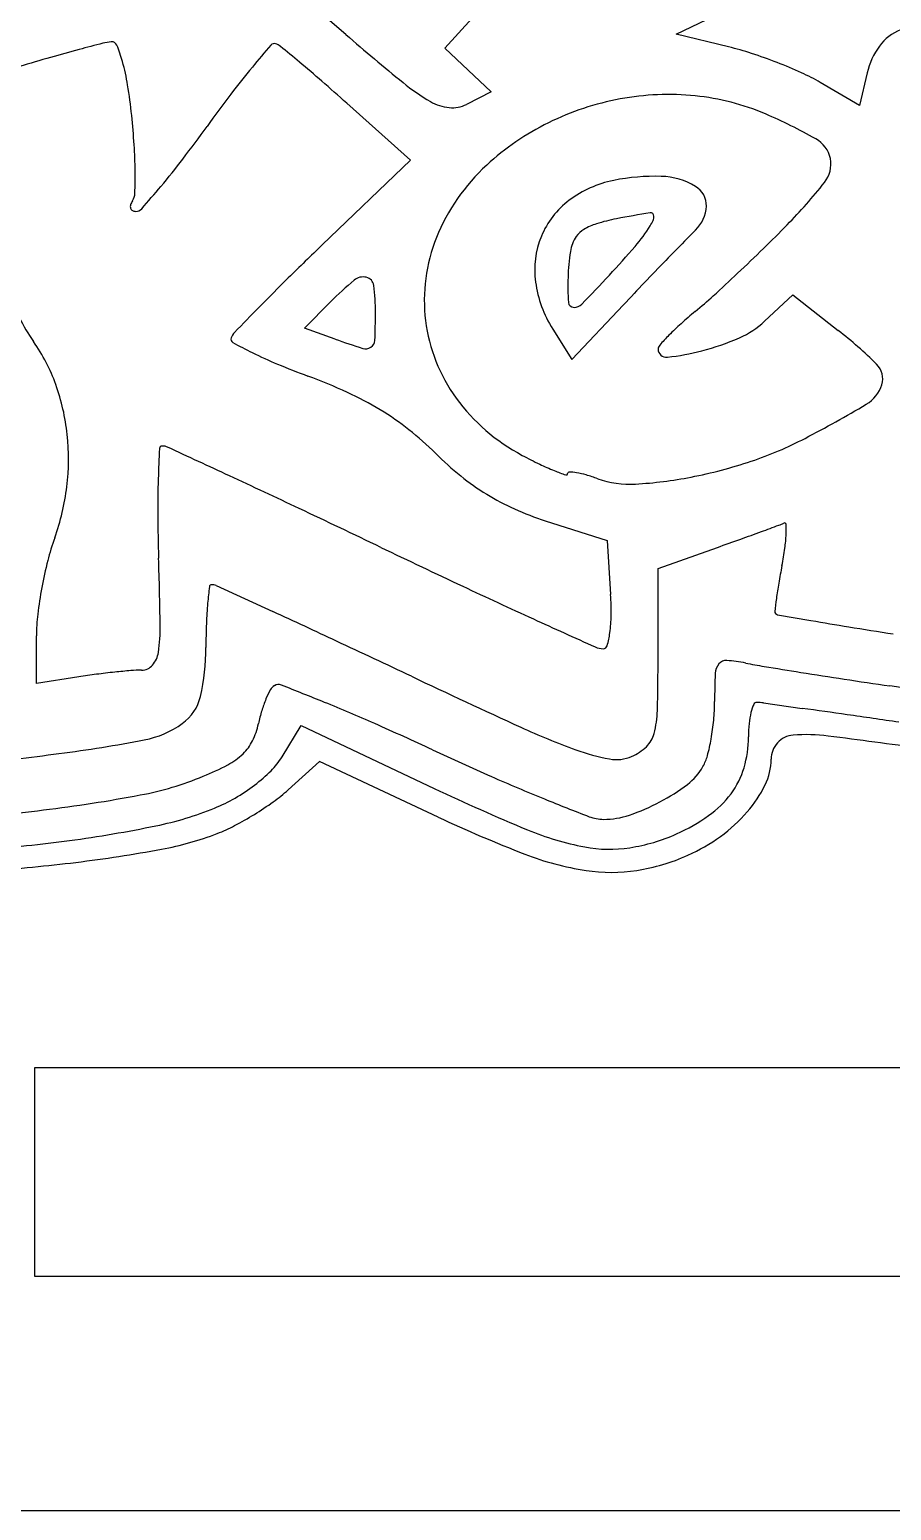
# Model space of a CAD drawing. Extents: x 0 to 8.27, y 0 to 1.29.
# Drawn here: x 3.856 to 4.331, y 0 to 0.816 of the extents above; entities that cross this region are included whole.
import ezdxf

# ---------------------------------------------------------------- set-up
doc = ezdxf.new("R2010")
doc.units = 0
doc.layers.get('0').update_dxf_attribs({"linetype": 'CONTINUOUS'})

msp = doc.modelspace()

# ---------------------------------------------------------------- linework, layer by layer
at = {"color": 7}
for points in [[(4.141779, 0.868381), (4.085178, 0.806097), (4.097991, 0.794009), (4.110803, 0.78192), (4.097202, 0.775053)], [(4.030655, 0.813535), (3.97771, 0.858887), (3.959371, 0.846094)], [(4.241653, 0.806733), (4.212758, 0.813688), (4.259169, 0.836182)], [(4.318015, 0.792379), (4.313858, 0.774524), (4.292203, 0.787151)], [(4.031112, 0.775736), (4.066249, 0.744275), (4.017661, 0.697625)], [(4.261497, 0.655502), (4.276996, 0.670124), (4.302081, 0.65047)], [(4.024657, 0.645694), (4.007765, 0.651753), (4.022222, 0.666272)], [(4.14468, 0.651185), (4.155148, 0.634465), (4.183627, 0.664553)], [(4.140552, 0.545558), (4.174716, 0.534675), (4.1766, 0.504843)], [(4.202758, 0.470567), (4.202758, 0.519286), (4.235474, 0.530852)], [(3.959082, 0.509768), (3.990325, 0.495458)], [(4.268641, 0.493761), (4.287037, 0.490574)], [(3.88339, 0.459479), (3.860022, 0.455835), (3.860022, 0.482014)], [(4.260788, 0.445104), (4.282206, 0.442122)], [(3.995439, 0.415358), (4.005987, 0.432699), (4.079351, 0.398001)], [(4.081492, 0.3822), (4.016161, 0.412855), (3.998849, 0.39721)], [(0, 0), (8.267717, 0)]]:
    msp.add_lwpolyline(points, dxfattribs=at)
msp.add_lwpolyline([(3.859076, 0.129183), (4.541162, 0.129183), (4.541162, 0.244012), (3.859076, 0.244012)], close=True, dxfattribs=at)
for points in [[(3.896692, 0.808743), (3.892299, 0.807612), (3.887912, 0.806458), (3.883533, 0.805281)], [(3.901279, 0.809527), (3.899729, 0.809393), (3.898194, 0.809131), (3.896692, 0.808746)], [(3.904415, 0.807697), (3.90392, 0.808899), (3.902641, 0.809646), (3.901279, 0.809527)], [(3.991872, 0.808458), (3.99096, 0.80874), (3.989959, 0.808462), (3.989353, 0.80776)], [(3.994541, 0.807035), (3.993761, 0.807673), (3.992853, 0.808157), (3.991872, 0.808458)], [(4.030655, 0.813535), (4.041072, 0.804613), (4.051579, 0.795786), (4.062176, 0.787055)], [(4.336415, 0.816172), (4.331733, 0.814284), (4.327717, 0.81118), (4.324834, 0.807221)], [(3.867892, 0.800948), (3.862142, 0.799307), (3.856403, 0.797634), (3.850674, 0.795929)], [(3.883533, 0.805281), (3.878307, 0.803877), (3.873093, 0.802432), (3.867892, 0.800948)], [(3.907525, 0.798657), (3.906671, 0.801724), (3.905633, 0.804742), (3.904415, 0.807697)], [(3.989353, 0.807757), (3.98589, 0.803732), (3.982466, 0.799677), (3.97908, 0.795594)], [(4.005091, 0.798325), (4.00159, 0.801245), (3.998073, 0.804148), (3.994541, 0.807035)], [(4.254296, 0.803153), (4.250137, 0.804512), (4.245919, 0.805707), (4.241653, 0.806733)], [(4.268422, 0.798112), (4.263764, 0.799917), (4.259054, 0.801598), (4.254296, 0.803153)], [(4.324834, 0.807221), (4.321568, 0.802735), (4.319252, 0.797695), (4.318015, 0.792379)], [(3.910347, 0.785745), (3.909651, 0.790093), (3.908709, 0.794403), (3.907525, 0.798657)], [(3.97908, 0.795594), (3.975042, 0.790725), (3.971113, 0.785777), (3.967294, 0.780753)], [(4.01735, 0.787883), (4.013303, 0.791404), (4.009217, 0.794885), (4.005091, 0.798325)], [(4.281839, 0.792492), (4.277423, 0.794484), (4.272949, 0.796358), (4.268422, 0.798112)], [(4.292203, 0.787151), (4.288852, 0.789105), (4.285393, 0.790888), (4.281839, 0.792492)], [(3.912561, 0.768994), (3.911976, 0.774594), (3.911238, 0.78018), (3.910347, 0.785745)], [(4.031112, 0.775736), (4.026555, 0.779816), (4.021968, 0.783865), (4.01735, 0.787883)], [(4.062176, 0.787055), (4.066887, 0.783173), (4.071936, 0.779671), (4.07727, 0.776587)], [(3.967294, 0.780753), (3.96281, 0.774854), (3.958406, 0.7689), (3.954085, 0.762894)], [(4.07727, 0.776587), (4.080404, 0.774775), (4.083927, 0.773644), (4.087583, 0.773279)], [(4.181946, 0.778069), (4.168134, 0.775537), (4.154787, 0.771117), (4.142327, 0.764948)], [(4.22319, 0.779753), (4.20943, 0.781125), (4.19553, 0.780558), (4.181946, 0.778069)], [(4.261958, 0.769783), (4.249687, 0.77505), (4.236597, 0.778416), (4.22319, 0.779753)], [(3.913926, 0.752805), (3.913578, 0.758209), (3.913123, 0.763606), (3.912561, 0.768994)], [(4.087583, 0.773279), (4.090906, 0.772947), (4.094257, 0.773565), (4.097202, 0.775053)], [(4.289643, 0.756121), (4.280688, 0.761151), (4.271445, 0.765712), (4.261958, 0.769783)], [(3.940769, 0.744947), (3.945299, 0.750868), (3.949739, 0.756851), (3.954085, 0.762894)], [(4.142327, 0.764948), (4.129851, 0.75877), (4.118392, 0.750914), (4.10831, 0.741626)], [(3.914462, 0.738205), (3.914416, 0.743075), (3.914238, 0.747944), (3.913925, 0.752805)], [(4.297734, 0.745156), (4.296838, 0.74974), (4.293889, 0.753736), (4.289643, 0.756121)], [(3.928642, 0.729822), (3.932803, 0.734778), (3.936846, 0.739821), (3.940769, 0.744947)], [(4.294458, 0.73196), (4.297453, 0.735735), (4.298641, 0.740519), (4.297734, 0.745156)], [(3.914327, 0.726133), (3.914454, 0.730156), (3.914499, 0.734181), (3.914462, 0.738205)], [(4.10831, 0.741626), (4.096103, 0.730379), (4.086647, 0.716753), (4.080603, 0.701699)], [(4.204531, 0.735372), (4.195718, 0.735619), (4.186906, 0.734873), (4.178281, 0.73315)], [(4.223356, 0.729864), (4.217728, 0.73328), (4.21122, 0.735184), (4.204531, 0.735372)], [(3.918075, 0.71753), (3.921647, 0.721589), (3.92517, 0.725686), (3.928642, 0.729822)], [(4.178281, 0.73315), (4.169314, 0.731359), (4.160919, 0.727603), (4.153773, 0.722187)], [(4.229385, 0.718915), (4.229575, 0.723316), (4.227281, 0.727482), (4.223356, 0.729864)], [(4.273911, 0.708669), (4.281179, 0.716095), (4.288037, 0.723869), (4.294458, 0.73196)], [(3.911934, 0.719703), (3.911742, 0.719081), (3.911739, 0.718421), (3.911927, 0.717798)], [(3.912998, 0.721959), (3.912537, 0.721256), (3.91218, 0.720497), (3.911934, 0.719703)], [(3.912998, 0.721959), (3.913822, 0.723216), (3.91428, 0.724656), (3.914327, 0.726133)], [(4.153773, 0.722187), (4.146888, 0.716969), (4.141585, 0.710129), (4.138399, 0.702358)], [(4.223428, 0.705748), (4.227052, 0.709303), (4.229171, 0.713987), (4.229385, 0.718915)], [(3.911927, 0.717798), (3.912084, 0.717273), (3.912448, 0.716824), (3.912944, 0.716544)], [(3.912944, 0.716544), (3.913497, 0.716234), (3.914128, 0.716072), (3.91477, 0.716075)], [(3.91477, 0.716068), (3.916047, 0.716067), (3.917259, 0.716603), (3.918075, 0.71753)], [(4.179832, 0.712005), (4.176104, 0.711294), (4.172428, 0.71036), (4.168826, 0.709208)], [(4.198394, 0.715265), (4.19219, 0.714268), (4.186002, 0.713182), (4.179832, 0.712005)], [(4.199826, 0.714858), (4.199442, 0.715198), (4.198912, 0.715348), (4.198394, 0.715264)], [(4.198394, 0.708114), (4.198997, 0.709076), (4.199521, 0.710079), (4.199962, 0.711115)], [(4.20045, 0.713495), (4.20045, 0.714011), (4.200224, 0.714504), (4.199826, 0.714858)], [(4.199962, 0.711115), (4.200284, 0.711872), (4.200449, 0.712679), (4.200449, 0.713495)], [(4.138399, 0.702358), (4.135108, 0.69433), (4.134007, 0.685651), (4.135197, 0.677117)], [(4.157675, 0.702245), (4.155972, 0.699732), (4.15486, 0.696905), (4.154413, 0.693953)], [(4.161914, 0.706161), (4.160203, 0.705177), (4.158754, 0.703837), (4.157675, 0.702245)], [(4.168826, 0.709208), (4.16641, 0.708436), (4.164092, 0.707414), (4.161914, 0.706161)], [(4.190083, 0.696796), (4.193137, 0.700376), (4.195915, 0.704158), (4.198394, 0.708114)], [(4.223428, 0.705748), (4.221356, 0.703715), (4.219307, 0.701661), (4.217283, 0.699586)], [(4.260862, 0.69563), (4.265263, 0.69993), (4.269613, 0.704277), (4.273911, 0.708669)], [(4.017661, 0.697625), (4.011374, 0.691589), (4.005126, 0.685517), (3.998917, 0.679409)], [(4.080603, 0.701699), (4.074737, 0.687087), (4.072667, 0.671361), (4.074566, 0.655839)], [(4.154413, 0.693953), (4.153698, 0.689236), (4.153263, 0.684485), (4.153111, 0.679723)], [(4.175895, 0.680901), (4.180748, 0.6861), (4.185478, 0.691399), (4.190083, 0.696796)], [(4.217283, 0.699586), (4.213868, 0.696087), (4.210462, 0.69258), (4.207066, 0.689065)], [(4.246589, 0.681934), (4.25139, 0.686459), (4.256148, 0.691024), (4.260862, 0.69563)], [(4.207066, 0.689065), (4.203153, 0.685016), (4.199251, 0.680956), (4.19536, 0.676887)], [(3.998917, 0.679409), (3.993506, 0.674087), (3.988147, 0.668719), (3.982839, 0.663305)], [(4.035181, 0.678186), (4.030678, 0.674397), (4.026353, 0.670421), (4.022222, 0.666272)], [(4.041908, 0.679721), (4.039535, 0.680302), (4.037011, 0.679726), (4.035181, 0.678186)], [(4.046018, 0.67528), (4.045747, 0.677417), (4.044116, 0.67918), (4.041908, 0.679721)], [(4.153111, 0.679723), (4.152964, 0.675122), (4.153031, 0.670518), (4.153312, 0.665923)], [(4.160693, 0.664927), (4.165814, 0.670206), (4.170882, 0.675531), (4.175895, 0.680901)], [(4.233199, 0.669547), (4.237702, 0.673637), (4.242166, 0.677767), (4.246589, 0.681934)], [(4.046969, 0.660213), (4.046969, 0.665249), (4.046651, 0.67028), (4.046018, 0.67528)], [(4.135197, 0.677117), (4.136475, 0.667958), (4.1397, 0.659138), (4.14468, 0.651185)], [(4.19536, 0.676887), (4.191438, 0.672785), (4.187527, 0.668674), (4.183627, 0.664553)], [(4.223254, 0.660933), (4.226641, 0.663729), (4.229957, 0.666601), (4.233199, 0.669547)], [(3.982839, 0.663305), (3.978305, 0.658679), (3.973789, 0.654036), (3.969291, 0.649378)], [(4.153312, 0.665923), (4.153407, 0.664367), (4.154772, 0.663152), (4.156424, 0.663152)], [(4.156424, 0.663152), (4.158048, 0.663152), (4.159597, 0.663796), (4.160693, 0.664927)], [(3.850547, 0.657601), (3.852846, 0.653014), (3.85549, 0.648588), (3.858458, 0.644356)], [(4.046627, 0.64494), (4.046855, 0.650029), (4.046969, 0.655121), (4.046969, 0.660213)], [(4.074566, 0.655839), (4.076444, 0.64049), (4.082255, 0.625803), (4.091497, 0.613047)], [(4.215402, 0.654165), (4.213126, 0.652117), (4.210917, 0.650003), (4.208779, 0.647826)], [(4.223254, 0.660933), (4.220585, 0.658731), (4.217967, 0.656474), (4.215402, 0.654165)], [(4.247664, 0.646407), (4.252809, 0.648644), (4.257492, 0.651723), (4.261497, 0.655502)], [(3.967347, 0.646296), (3.967002, 0.64536), (3.967408, 0.644324), (3.968315, 0.643825)], [(3.969291, 0.649378), (3.968429, 0.648485), (3.967768, 0.647436), (3.967347, 0.646296)], [(4.024657, 0.645694), (4.029702, 0.643884), (4.034786, 0.642175), (4.039908, 0.640568)], [(4.044422, 0.641174), (4.045743, 0.642033), (4.04656, 0.643428), (4.046627, 0.64494)], [(4.208779, 0.647826), (4.207026, 0.646041), (4.205316, 0.64422), (4.20365, 0.642362)], [(4.226842, 0.639199), (4.233976, 0.641073), (4.240939, 0.643484), (4.247664, 0.646407)], [(4.323256, 0.631769), (4.316596, 0.638392), (4.309525, 0.644637), (4.302081, 0.65047)], [(3.870761, 0.620556), (3.867779, 0.628962), (3.863643, 0.636964), (3.858458, 0.644356)], [(3.968314, 0.643825), (3.971856, 0.641875), (3.975444, 0.639999), (3.979074, 0.6382)], [(3.979074, 0.6382), (3.983612, 0.63595), (3.98823, 0.633847), (3.99292, 0.631895)], [(4.039908, 0.640568), (4.04143, 0.640089), (4.043101, 0.640313), (4.044423, 0.641172)], [(4.20365, 0.642362), (4.203074, 0.641721), (4.202758, 0.640907), (4.202758, 0.640067)], [(4.202758, 0.640067), (4.202759, 0.63883), (4.203317, 0.637652), (4.204293, 0.636828)], [(4.204293, 0.636828), (4.205269, 0.636003), (4.206571, 0.635609), (4.207874, 0.635745)], [(4.207874, 0.635745), (4.214285, 0.636411), (4.220629, 0.637567), (4.226842, 0.639199)], [(3.99292, 0.631895), (3.998462, 0.629588), (4.004054, 0.627391), (4.009693, 0.625304)], [(4.326145, 0.620551), (4.327362, 0.624509), (4.326263, 0.628779), (4.323256, 0.631769)], [(3.877012, 0.593173), (3.876008, 0.602491), (3.873911, 0.611674), (3.870761, 0.620556)], [(4.031461, 0.616293), (4.024334, 0.619566), (4.017072, 0.622572), (4.009693, 0.625304)], [(4.317526, 0.609762), (4.321702, 0.612241), (4.324769, 0.61608), (4.326145, 0.620551)], [(4.049626, 0.606669), (4.043776, 0.610209), (4.03771, 0.613422), (4.031461, 0.616293)], [(4.091497, 0.613047), (4.100904, 0.600064), (4.113356, 0.589301), (4.127887, 0.581596)], [(4.065437, 0.595715), (4.060416, 0.599677), (4.055136, 0.603335), (4.049626, 0.606669)], [(4.283769, 0.590956), (4.295206, 0.596924), (4.306463, 0.603195), (4.317526, 0.609762)], [(3.876823, 0.56431), (3.877983, 0.573897), (3.878046, 0.583573), (3.877012, 0.593173)], [(4.080076, 0.582715), (4.07547, 0.587315), (4.070582, 0.591656), (4.065437, 0.595715)], [(4.254135, 0.578364), (4.264361, 0.58179), (4.274273, 0.586001), (4.283769, 0.590956)], [(3.927859, 0.585337), (3.927595, 0.579761), (3.927372, 0.574183), (3.927191, 0.568603)], [(3.929411, 0.586732), (3.928581, 0.586735), (3.927897, 0.58612), (3.927859, 0.585337)], [(3.932378, 0.586079), (3.931454, 0.586507), (3.93044, 0.586731), (3.929411, 0.586735)], [(3.966444, 0.570315), (3.955093, 0.575578), (3.943737, 0.580832), (3.932378, 0.586079)], [(4.080076, 0.582715), (4.084469, 0.578329), (4.089104, 0.574166), (4.093964, 0.570243)], [(4.127887, 0.581596), (4.131053, 0.579917), (4.134253, 0.578296), (4.137486, 0.576733)], [(4.137486, 0.576733), (4.140131, 0.575454), (4.142823, 0.574261), (4.145556, 0.573158)], [(4.145556, 0.573158), (4.147632, 0.57232), (4.149731, 0.571535), (4.151852, 0.570804)], [(4.152572, 0.570893), (4.152782, 0.571032), (4.152907, 0.57126), (4.152906, 0.571502)], [(4.153192, 0.572137), (4.153009, 0.57197), (4.152906, 0.571739), (4.152906, 0.571499)], [(4.153878, 0.572384), (4.153623, 0.572393), (4.153376, 0.572304), (4.153192, 0.572137)], [(4.15778, 0.57199), (4.156491, 0.572207), (4.155187, 0.57234), (4.153878, 0.572386)], [(4.163134, 0.570775), (4.161377, 0.571281), (4.159589, 0.571687), (4.15778, 0.57199)], [(4.220943, 0.569622), (4.232207, 0.571813), (4.243297, 0.574735), (4.254135, 0.578364)], [(3.870116, 0.536146), (3.873415, 0.54528), (3.875664, 0.554722), (3.876823, 0.56431)], [(3.927191, 0.568603), (3.926976, 0.561962), (3.926894, 0.555318), (3.926945, 0.548674)], [(4.004956, 0.552278), (3.992145, 0.55834), (3.979307, 0.564352), (3.966444, 0.570315)], [(4.093964, 0.570243), (4.098495, 0.566584), (4.103275, 0.563208), (4.108274, 0.560137)], [(4.151852, 0.570804), (4.152093, 0.570721), (4.152362, 0.570754), (4.152572, 0.570893)], [(4.169499, 0.568719), (4.167402, 0.569471), (4.165279, 0.570156), (4.163134, 0.570775)], [(4.169499, 0.568719), (4.176109, 0.566347), (4.183181, 0.565336), (4.190239, 0.565751)], [(4.190239, 0.565751), (4.200558, 0.566358), (4.210818, 0.567651), (4.220943, 0.569622)], [(4.108274, 0.560137), (4.113188, 0.557118), (4.11831, 0.55441), (4.123606, 0.552033)], [(3.926945, 0.548674), (3.927006, 0.540781), (3.927161, 0.532889), (3.927411, 0.525)], [(4.049922, 0.530867), (4.034953, 0.53804), (4.019964, 0.545177), (4.004956, 0.552278)], [(4.123606, 0.552033), (4.129114, 0.549561), (4.134773, 0.547399), (4.140552, 0.545558)], [(4.24829, 0.535413), (4.252105, 0.536782), (4.255915, 0.538161), (4.25972, 0.539553)], [(4.25972, 0.539553), (4.262927, 0.540725), (4.266131, 0.541903), (4.269332, 0.543087)], [(4.269332, 0.543087), (4.270263, 0.543433), (4.271178, 0.543816), (4.272074, 0.544236)], [(4.272888, 0.544205), (4.272638, 0.544341), (4.272332, 0.54435), (4.272073, 0.544229)], [(4.273319, 0.543552), (4.273301, 0.543824), (4.273139, 0.544069), (4.272888, 0.544205)], [(4.273377, 0.538103), (4.273454, 0.539919), (4.273433, 0.541738), (4.273314, 0.543552)], [(3.870116, 0.536146), (3.86862, 0.532002), (3.867329, 0.527795), (3.866248, 0.523537)], [(4.049922, 0.530867), (4.064929, 0.523675), (4.079966, 0.516538), (4.095032, 0.509457)], [(4.235474, 0.530852), (4.23975, 0.532363), (4.244022, 0.533884), (4.24829, 0.535413)], [(4.272662, 0.530372), (4.273026, 0.532937), (4.273264, 0.535517), (4.273376, 0.538103)], [(3.866248, 0.523537), (3.865001, 0.518628), (3.863914, 0.513685), (3.862987, 0.508713)], [(3.928293, 0.488037), (3.928097, 0.50036), (3.927803, 0.512681), (3.927413, 0.525)], [(4.271056, 0.520818), (4.271673, 0.52399), (4.272208, 0.527175), (4.272662, 0.530372)], [(4.271056, 0.520818), (4.270426, 0.517571), (4.26983, 0.514318), (4.26927, 0.51106)], [(3.862987, 0.508713), (3.86208, 0.503849), (3.861331, 0.49896), (3.860742, 0.494053)], [(3.955406, 0.509218), (3.955035, 0.506191), (3.95471, 0.503159), (3.95443, 0.500124)], [(3.95668, 0.510287), (3.95603, 0.510288), (3.955483, 0.509829), (3.955406, 0.509221)], [(3.959082, 0.509768), (3.958334, 0.51011), (3.957512, 0.510288), (3.95668, 0.510288)], [(4.095032, 0.509457), (4.107983, 0.50337), (4.120973, 0.497357), (4.134002, 0.491419)], [(4.26927, 0.51106), (4.268789, 0.508261), (4.268355, 0.505454), (4.267969, 0.502642)], [(3.954431, 0.500124), (3.954089, 0.496408), (3.953853, 0.492683), (3.953724, 0.488955)], [(4.176891, 0.493389), (4.176938, 0.497209), (4.17684, 0.501029), (4.176599, 0.504843)], [(4.267969, 0.502642), (4.267641, 0.500249), (4.267329, 0.497855), (4.267032, 0.495459)], [(3.860742, 0.494053), (3.860262, 0.490056), (3.860022, 0.486037), (3.860022, 0.482014)], [(4.02554, 0.479158), (4.013822, 0.484631), (4.002084, 0.490065), (3.990325, 0.495458)], [(4.134002, 0.491419), (4.14535, 0.486247), (4.156707, 0.481092), (4.168074, 0.475955)], [(4.17617, 0.483761), (4.176611, 0.486954), (4.176852, 0.490169), (4.176891, 0.493389)], [(4.267032, 0.495459), (4.266983, 0.495058), (4.267129, 0.494657), (4.267429, 0.494369)], [(4.267429, 0.494368), (4.267758, 0.494054), (4.268181, 0.493843), (4.268641, 0.493763)], [(4.287037, 0.490574), (4.29398, 0.489376), (4.300929, 0.488212), (4.307884, 0.48708)], [(3.92728, 0.472974), (3.928035, 0.477962), (3.928373, 0.482999), (3.928293, 0.488037)], [(3.953724, 0.488955), (3.953572, 0.484534), (3.953495, 0.480111), (3.953495, 0.475687)], [(4.174722, 0.476655), (4.175356, 0.478994), (4.175839, 0.481367), (4.17617, 0.483761)], [(4.307884, 0.48708), (4.316049, 0.485752), (4.324219, 0.484447), (4.332393, 0.483167)], [(3.950432, 0.448583), (3.952468, 0.45749), (3.953495, 0.466576), (3.953495, 0.475687)], [(4.066743, 0.459803), (4.053024, 0.466284), (4.039289, 0.472735), (4.02554, 0.479158)], [(4.168074, 0.475955), (4.169449, 0.475332), (4.170954, 0.475008), (4.172479, 0.475007)], [(4.172479, 0.475012), (4.173537, 0.475012), (4.17446, 0.475688), (4.174722, 0.476655)], [(3.918065, 0.463188), (3.9204, 0.463202), (3.922604, 0.464211), (3.92406, 0.465934)], [(3.92406, 0.465934), (3.925779, 0.467968), (3.926891, 0.470399), (3.92728, 0.472974)], [(4.202382, 0.44095), (4.202633, 0.45082), (4.202759, 0.460693), (4.202759, 0.470567)], [(4.236282, 0.466637), (4.235067, 0.465136), (4.234368, 0.463319), (4.234279, 0.461431)], [(4.240647, 0.468485), (4.238954, 0.468605), (4.237312, 0.46791), (4.236282, 0.466637)], [(4.251053, 0.467087), (4.247621, 0.467771), (4.244145, 0.468238), (4.240647, 0.468485)], [(4.251053, 0.467087), (4.254424, 0.466416), (4.257808, 0.4658), (4.261202, 0.465243)], [(3.893166, 0.46088), (3.889901, 0.460454), (3.886642, 0.459987), (3.88339, 0.459479)], [(3.903215, 0.462072), (3.89986, 0.461713), (3.89651, 0.461316), (3.893166, 0.46088)], [(3.912175, 0.462925), (3.909185, 0.462675), (3.906198, 0.46239), (3.903215, 0.462071)], [(3.918065, 0.463188), (3.916098, 0.463178), (3.914134, 0.463091), (3.912175, 0.462928)], [(4.066743, 0.459803), (4.086785, 0.450336), (4.106888, 0.440985), (4.12705, 0.431749)], [(4.234279, 0.461431), (4.234037, 0.456262), (4.233917, 0.451089), (4.233917, 0.445914)], [(4.261202, 0.465243), (4.267952, 0.464133), (4.274705, 0.463041), (4.281461, 0.461967)], [(4.281461, 0.461967), (4.289434, 0.460698), (4.29741, 0.459453), (4.305391, 0.458231)], [(4.305391, 0.458231), (4.313759, 0.45695), (4.32213, 0.455689), (4.330506, 0.45445)], [(3.989064, 0.452429), (3.988153, 0.450753), (3.987328, 0.449037), (3.986594, 0.447285)], [(3.991217, 0.454628), (3.9903, 0.454094), (3.989556, 0.453333), (3.989064, 0.452429)], [(3.995091, 0.45492), (3.993824, 0.455414), (3.992381, 0.455301), (3.991217, 0.454618)], [(4.018884, 0.445421), (4.010973, 0.448631), (4.003042, 0.451798), (3.995091, 0.45492)], [(4.388312, 0.44558), (4.369061, 0.448639), (4.349792, 0.451596), (4.330506, 0.45445)], [(3.940455, 0.433736), (3.945544, 0.43741), (3.94908, 0.442673), (3.950432, 0.448583)], [(3.984264, 0.44081), (3.983554, 0.43846), (3.982944, 0.436084), (3.982436, 0.433687)], [(3.986594, 0.447285), (3.985705, 0.445164), (3.984927, 0.443004), (3.984264, 0.44081)], [(4.04655, 0.433697), (4.037394, 0.437743), (4.028171, 0.441652), (4.018884, 0.445421)], [(4.200561, 0.42825), (4.201662, 0.432407), (4.202273, 0.436666), (4.202382, 0.44095)], [(4.233444, 0.435671), (4.233759, 0.439077), (4.233916, 0.442495), (4.233916, 0.445914)], [(4.255472, 0.444324), (4.254851, 0.442888), (4.254354, 0.441407), (4.253984, 0.439897)], [(4.257285, 0.44542), (4.256497, 0.445453), (4.255771, 0.445017), (4.255472, 0.444329)], [(4.260788, 0.445104), (4.259627, 0.445268), (4.258457, 0.445375), (4.257285, 0.445427)], [(4.307014, 0.438604), (4.298747, 0.439792), (4.290477, 0.440964), (4.282206, 0.442122)], [(3.919524, 0.424752), (3.927132, 0.426212), (3.93429, 0.429284), (3.940455, 0.433736)], [(3.979176, 0.424228), (3.98065, 0.42725), (3.981745, 0.430425), (3.982436, 0.433687)], [(4.078445, 0.419229), (4.067865, 0.424152), (4.057233, 0.428975), (4.04655, 0.433697)], [(4.232031, 0.425225), (4.23265, 0.428688), (4.233122, 0.432172), (4.233444, 0.435671)], [(4.252949, 0.433717), (4.252724, 0.431265), (4.252611, 0.428805), (4.252611, 0.426345)], [(4.253984, 0.439897), (4.253485, 0.437862), (4.253139, 0.435797), (4.252948, 0.433717)], [(4.335559, 0.434468), (4.326045, 0.435858), (4.31653, 0.437237), (4.307014, 0.438604)], [(3.872485, 0.417196), (3.888246, 0.41924), (3.903934, 0.42176), (3.919524, 0.424752)], [(4.12705, 0.431749), (4.136967, 0.427206), (4.14708, 0.423057), (4.157364, 0.419312)], [(4.196284, 0.420977), (4.198361, 0.423005), (4.199836, 0.425514), (4.200561, 0.42825)], [(4.229972, 0.416023), (4.230792, 0.419062), (4.231479, 0.422132), (4.232031, 0.425225)], [(4.250152, 0.409371), (4.251784, 0.414897), (4.252611, 0.420608), (4.252611, 0.426345)], [(4.277273, 0.427374), (4.273897, 0.427134), (4.270766, 0.42562), (4.268589, 0.423175)], [(4.296511, 0.426846), (4.290135, 0.427653), (4.283688, 0.427831), (4.277273, 0.427377)], [(4.347897, 0.419951), (4.330788, 0.422378), (4.313659, 0.424677), (4.296511, 0.426846)], [(3.824137, 0.411211), (3.840266, 0.413112), (3.856382, 0.415107), (3.872485, 0.417196)], [(3.965508, 0.411013), (3.968603, 0.41266), (3.97144, 0.414705), (3.973938, 0.417089)], [(3.973938, 0.417089), (3.97611, 0.419163), (3.977883, 0.421579), (3.979176, 0.424228)], [(4.078445, 0.419229), (4.089186, 0.414231), (4.099983, 0.409341), (4.110835, 0.404561)], [(4.157364, 0.419312), (4.163414, 0.41711), (4.169656, 0.41541), (4.176019, 0.414233)], [(4.188189, 0.415582), (4.191222, 0.416886), (4.193968, 0.418716), (4.196284, 0.420977)], [(4.268589, 0.423175), (4.266318, 0.420625), (4.265074, 0.417401), (4.265074, 0.414071)], [(3.952031, 0.404667), (3.956634, 0.406566), (3.961132, 0.408684), (3.965508, 0.411013)], [(3.989416, 0.407744), (3.99174, 0.410045), (3.993762, 0.412601), (3.995439, 0.415358)], [(4.176019, 0.414233), (4.180126, 0.413474), (4.184381, 0.413945), (4.188189, 0.415582)], [(4.218906, 0.400212), (4.222436, 0.402904), (4.225358, 0.406237), (4.2275, 0.410012)], [(4.2275, 0.410012), (4.228579, 0.411914), (4.229409, 0.413932), (4.229972, 0.416023)], [(4.242964, 0.395011), (4.246205, 0.399379), (4.248636, 0.404234), (4.250152, 0.409371)], [(4.261772, 0.399871), (4.263948, 0.404323), (4.265074, 0.409168), (4.265074, 0.414071)], [(3.917324, 0.394367), (3.929251, 0.396614), (3.940888, 0.400068), (3.952031, 0.404667)], [(3.980329, 0.399859), (3.983538, 0.402296), (3.986574, 0.40493), (3.989416, 0.407744)], [(4.110835, 0.404561), (4.120514, 0.400298), (4.13026, 0.396174), (4.140071, 0.392188)], [(4.203801, 0.390546), (4.209114, 0.393364), (4.214166, 0.396598), (4.218906, 0.400212)], [(3.863978, 0.386113), (3.881856, 0.388283), (3.899648, 0.391035), (3.917324, 0.394367)], [(3.958288, 0.387159), (3.962173, 0.388745), (3.965933, 0.39059), (3.969539, 0.39268)], [(3.969539, 0.39268), (3.973293, 0.394856), (3.976896, 0.397254), (3.980329, 0.399859)], [(3.99064, 0.390604), (3.993509, 0.392655), (3.99625, 0.394861), (3.998849, 0.39721)], [(4.079351, 0.398001), (4.09629, 0.389989), (4.113433, 0.382366), (4.130764, 0.375137)], [(4.140071, 0.392188), (4.148281, 0.388854), (4.156524, 0.385592), (4.1648, 0.382405)], [(4.230634, 0.382982), (4.23539, 0.386354), (4.239552, 0.390414), (4.242964, 0.395011)], [(4.251951, 0.385057), (4.255877, 0.389582), (4.259177, 0.39456), (4.261772, 0.399871)], [(3.810742, 0.380883), (3.82853, 0.382222), (3.84628, 0.383966), (3.863978, 0.386113)], [(3.925939, 0.377356), (3.937035, 0.379623), (3.947869, 0.382907), (3.958288, 0.387159)], [(3.969335, 0.377487), (3.973038, 0.379431), (3.976667, 0.381497), (3.980216, 0.383682)], [(3.980216, 0.383682), (3.983775, 0.385873), (3.987252, 0.388182), (3.99064, 0.390604)], [(4.186941, 0.38328), (4.192766, 0.385253), (4.198406, 0.387684), (4.203801, 0.390546)], [(4.237163, 0.371526), (4.242625, 0.375487), (4.247587, 0.380027), (4.251951, 0.385057)], [(3.878306, 0.369261), (3.894279, 0.371433), (3.910167, 0.374132), (3.925939, 0.377356)], [(3.959727, 0.373126), (3.963018, 0.374399), (3.966226, 0.375856), (3.969335, 0.377487)], [(4.081492, 0.3822), (4.097174, 0.374842), (4.11313, 0.368017), (4.12933, 0.361739)], [(4.1648, 0.382405), (4.167308, 0.381439), (4.169992, 0.380942), (4.172701, 0.380942)], [(4.172701, 0.380942), (4.177555, 0.380942), (4.182372, 0.381733), (4.186941, 0.38328)], [(4.212937, 0.372888), (4.21918, 0.375684), (4.225109, 0.379065), (4.230634, 0.382982)], [(3.830856, 0.36436), (3.846727, 0.365486), (3.862552, 0.36712), (3.878306, 0.369261)], [(3.92904, 0.364461), (3.939545, 0.366392), (3.949824, 0.369294), (3.959727, 0.373126)], [(4.130764, 0.375137), (4.140877, 0.370919), (4.151451, 0.367762), (4.162295, 0.365724)], [(4.187163, 0.365309), (4.19609, 0.366679), (4.204767, 0.369231), (4.212937, 0.372888)], [(4.219123, 0.36111), (4.22551, 0.36397), (4.231557, 0.367461), (4.237163, 0.371526)], [(3.881827, 0.357222), (3.897641, 0.359171), (3.913386, 0.361585), (3.92904, 0.364461)], [(4.12933, 0.361739), (4.140161, 0.357542), (4.151467, 0.354528), (4.163025, 0.352756)], [(4.162295, 0.365724), (4.170492, 0.364183), (4.178914, 0.364041), (4.187163, 0.365307)], [(4.190998, 0.352797), (4.200738, 0.354318), (4.210204, 0.357117), (4.219123, 0.36111)], [(3.834001, 0.352767), (3.849989, 0.353777), (3.865939, 0.355263), (3.881827, 0.357222)], [(4.163025, 0.352756), (4.172287, 0.351323), (4.181736, 0.351323), (4.190998, 0.352756)]]:
    msp.add_open_spline(points, degree=3, dxfattribs=at)

doc.saveas('drawing.dxf')
